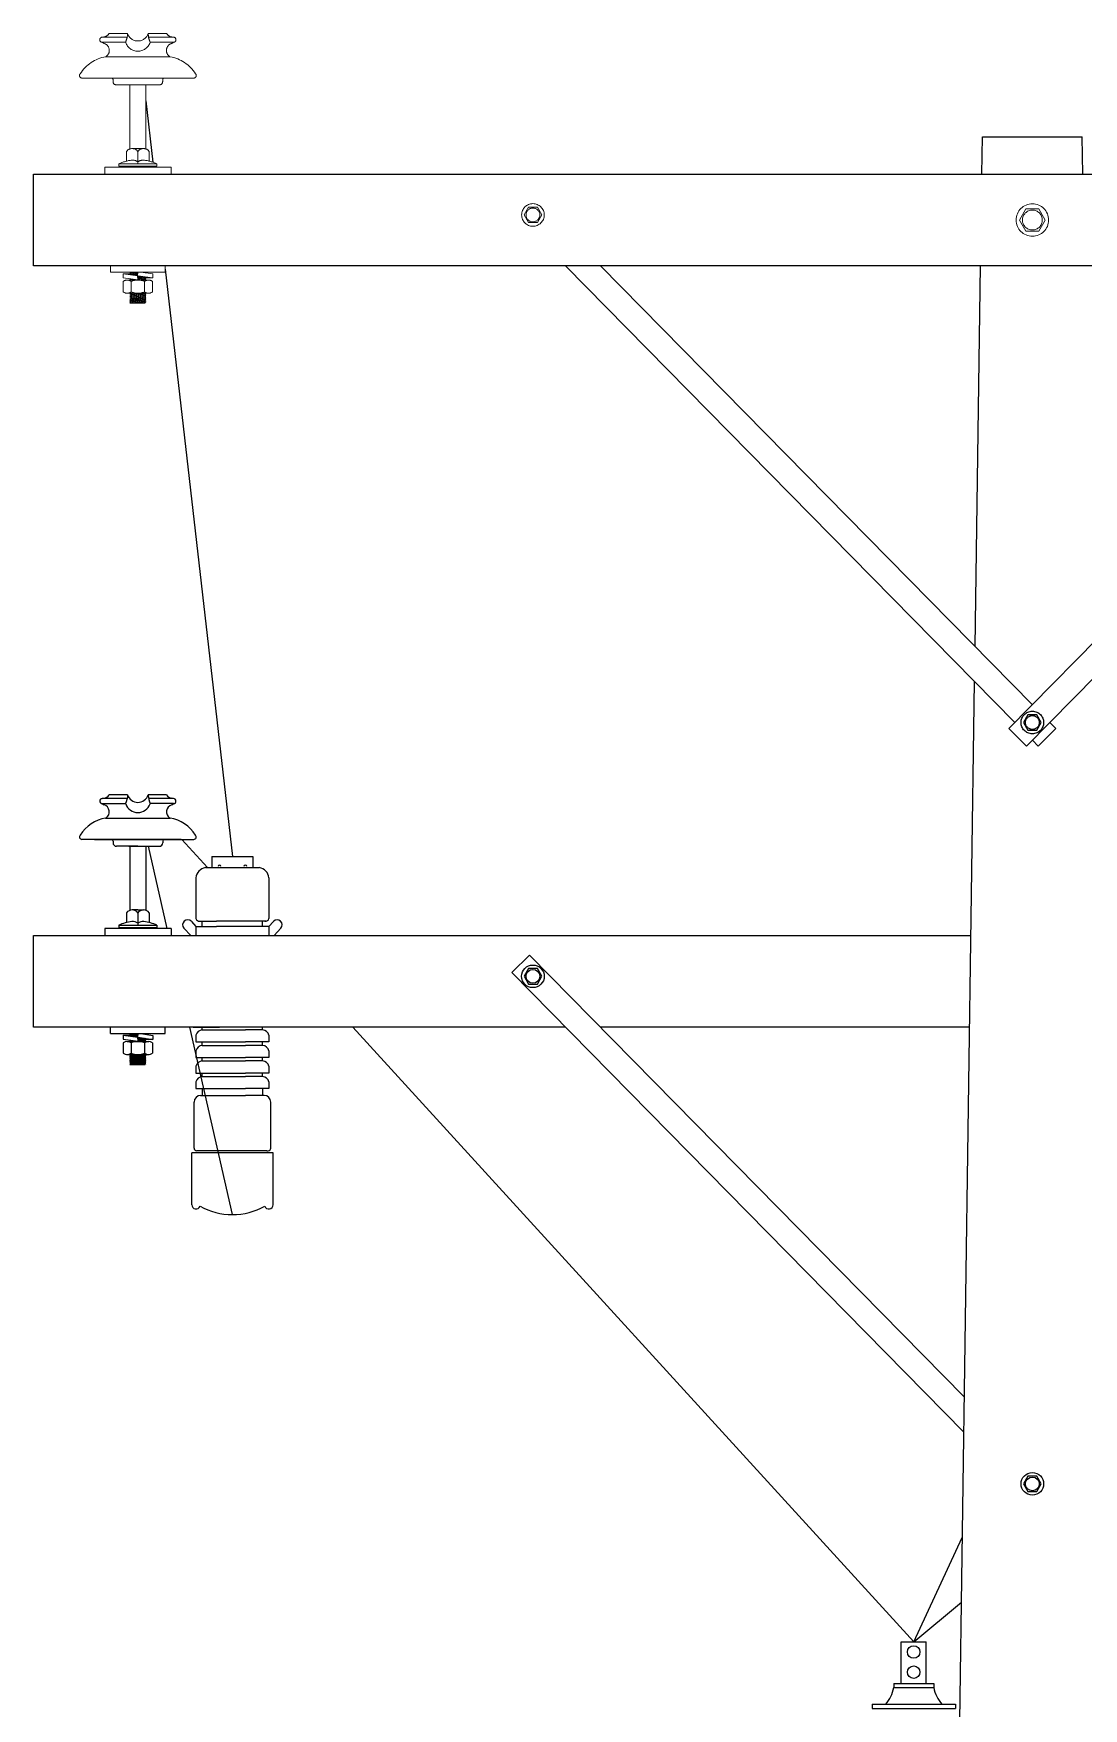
# Model space of a CAD drawing. Header units: millimetres. Extents: x 3057.5 to 3131.2, y 1715.9 to 1738.7.
# Drawn here: x 3120.4 to 3125.13, y 1731.18 to 1738.73 of the extents above; entities that cross this region are included whole.
import ezdxf

# ---------------------------------------------------------------- set-up
doc = ezdxf.new("R2010")
doc.units = ezdxf.units.MM
doc.linetypes.add('ACAD_ISO02W100', pattern=[15, 12, -3])

msp = doc.modelspace()

# ---------------------------------------------------------------- linework, layer by layer
at = {"color": 177, "linetype": 'ACAD_ISO02W100', "lineweight": 13, "ltscale": 0.13, "true_color": 0x293189}
for p, q in [((3120.8206, 1738.711), (3120.7084, 1738.711)), ((3120.8219, 1738.7279), (3120.7392, 1738.7279)), ((3120.9983, 1738.7279), (3120.9156, 1738.7279)), ((3120.9156, 1738.7279), (3120.9156, 1738.7254)), ((3121.0291, 1738.711), (3120.9169, 1738.711)), ((3121.0291, 1738.711), (3121.0218, 1738.7122)), ((3120.7078, 1738.6883), (3120.8127, 1738.6883)), ((3120.7093, 1738.6877), (3120.7163, 1738.6831)), ((3120.9247, 1738.6883), (3120.9236, 1738.6868)), ((3121.0297, 1738.6883), (3120.9247, 1738.6883)), ((3121.0211, 1738.6831), (3121.0282, 1738.6877)), ((3120.7236, 1738.6233), (3121.0139, 1738.6233)), ((3120.8687, 1738.527), (3120.6169, 1738.527)), ((3120.6735, 1738.527), (3120.8687, 1738.527)), ((3120.757, 1738.5195), (3120.757, 1738.5112)), ((3120.8687, 1738.4962), (3120.772, 1738.4962)), ((3120.8687, 1738.4962), (3120.772, 1738.4962)), ((3120.828, 1738.4962), (3120.9095, 1738.4962)), ((3120.828, 1738.4962), (3120.9095, 1738.4962)), ((3120.8322, 1738.4962), (3120.8322, 1738.2073)), ((3121.064, 1738.527), (3120.8687, 1738.527)), ((3120.8687, 1738.527), (3121.1206, 1738.527)), ((3120.8687, 1738.4962), (3120.9655, 1738.4962)), ((3120.8687, 1738.4962), (3120.9655, 1738.4962)), ((3120.9052, 1738.4962), (3120.9052, 1738.2073)), ((3120.9805, 1738.5195), (3120.9805, 1738.5112)), ((3125.126, 1738.0936), (3125.1236, 1738.2623)), ((3120.8177, 1738.1964), (3120.8177, 1738.1527)), ((3120.8687, 1738.2093), (3120.8432, 1738.2093)), ((3120.8687, 1738.2093), (3120.8942, 1738.2093)), ((3120.8687, 1738.1964), (3120.8687, 1738.14)), ((3120.9198, 1738.1964), (3120.9198, 1738.1527)), ((3120.7194, 1738.1251), (3120.7194, 1738.0955)), ((3121.0181, 1738.1251), (3120.7194, 1738.1251)), ((3120.783, 1738.14), (3120.9545, 1738.14)), ((3120.783, 1738.14), (3120.783, 1738.1293)), ((3120.783, 1738.1293), (3120.9545, 1738.1293)), ((3120.8322, 1738.1293), (3120.8322, 1738.1251)), ((3120.9052, 1738.1293), (3120.9052, 1738.1251)), ((3120.9545, 1738.14), (3120.9545, 1738.1293)), ((3121.0181, 1738.1251), (3121.0181, 1738.0955)), ((3122.6286, 1737.9447), (3122.6086, 1737.9101)), ((3122.6086, 1737.9101), (3122.6286, 1737.8754)), ((3122.6686, 1737.9447), (3122.6286, 1737.9447)), ((3122.6286, 1737.8754), (3122.6686, 1737.8754)), ((3122.6886, 1737.9101), (3122.6686, 1737.9447)), ((3122.6686, 1737.8754), (3122.6886, 1737.9101)), ((3124.841, 1737.8873), (3124.8698, 1737.9372)), ((3124.8698, 1737.8374), (3124.841, 1737.8873)), ((3124.8698, 1737.9372), (3124.9274, 1737.9372)), ((3124.9274, 1737.9372), (3124.9562, 1737.8873)), ((3124.9562, 1737.8873), (3124.9274, 1737.8374)), ((3124.9274, 1737.8374), (3124.8698, 1737.8374)), ((3120.7454, 1737.6518), (3120.7454, 1737.6811)), ((3120.7454, 1737.6518), (3120.9921, 1737.6518)), ((3120.8322, 1737.6477), (3120.8615, 1737.6518)), ((3120.8322, 1737.6477), (3120.838, 1737.6514)), ((3120.838, 1737.6456), (3120.8322, 1737.6477)), ((3120.838, 1737.6514), (3120.8369, 1737.6518)), ((3120.838, 1737.6514), (3120.8408, 1737.6518)), ((3120.838, 1737.6456), (3120.8685, 1737.6499)), ((3120.8686, 1737.6518), (3120.8677, 1737.636)), ((3120.8817, 1737.6518), (3120.9355, 1737.644)), ((3120.8921, 1737.6503), (3120.9028, 1737.6518)), ((3120.9005, 1737.6491), (3120.9047, 1737.6518)), ((3120.9921, 1737.6518), (3120.9921, 1737.6811)), ((3120.802, 1737.6452), (3120.837, 1737.6452)), ((3120.802, 1737.6452), (3120.802, 1737.6273)), ((3120.802, 1737.6452), (3120.8687, 1737.6354)), ((3120.802, 1737.6273), (3120.8687, 1737.6175)), ((3120.8025, 1737.6101), (3120.8025, 1737.5638)), ((3120.82, 1737.6166), (3120.9174, 1737.6166)), ((3120.8322, 1737.6418), (3120.8683, 1737.6469)), ((3120.8322, 1737.6418), (3120.838, 1737.6456)), ((3120.838, 1737.6397), (3120.8322, 1737.6418)), ((3120.8322, 1737.6184), (3120.838, 1737.6221)), ((3120.8322, 1737.6184), (3120.8477, 1737.6206)), ((3120.838, 1737.6163), (3120.8322, 1737.6188)), ((3120.838, 1737.6163), (3120.8322, 1737.6184)), ((3120.8357, 1737.6166), (3120.8322, 1737.6179)), ((3120.8329, 1737.6185), (3120.8349, 1737.6188)), ((3120.8357, 1737.6166), (3120.9049, 1737.6166)), ((3120.838, 1737.6397), (3120.8681, 1737.644)), ((3120.838, 1737.6163), (3120.8579, 1737.6191)), ((3120.838, 1737.6163), (3120.8556, 1737.6188)), ((3120.8387, 1737.6101), (3120.8387, 1737.5638)), ((3120.8489, 1737.6383), (3120.868, 1737.641)), ((3120.8591, 1737.6368), (3120.8678, 1737.6381)), ((3120.8609, 1737.6166), (3120.9052, 1737.6229)), ((3120.8677, 1737.636), (3120.9355, 1737.6261)), ((3120.8677, 1737.636), (3120.8687, 1737.6175)), ((3120.8677, 1737.6351), (3120.8706, 1737.6355)), ((3120.8679, 1737.6322), (3120.8808, 1737.6341)), ((3120.8681, 1737.6293), (3120.8909, 1737.6326)), ((3120.8682, 1737.6264), (3120.8995, 1737.6308)), ((3120.8684, 1737.6235), (3120.9052, 1737.6287)), ((3120.8686, 1737.6206), (3120.8995, 1737.625)), ((3120.8853, 1737.6166), (3120.8995, 1737.6191)), ((3120.8987, 1737.6101), (3120.8987, 1737.5638)), ((3120.9001, 1737.6312), (3120.8995, 1737.6308)), ((3120.8995, 1737.6308), (3120.9052, 1737.6287)), ((3120.9052, 1737.6287), (3120.8995, 1737.625)), ((3120.8995, 1737.625), (3120.9052, 1737.6229)), ((3120.8995, 1737.6191), (3120.9052, 1737.6229)), ((3120.9052, 1737.617), (3120.8995, 1737.6191)), ((3120.9052, 1737.617), (3120.9004, 1737.6188)), ((3120.9355, 1737.6261), (3120.9011, 1737.6261)), ((3120.9022, 1737.6166), (3120.9052, 1737.617)), ((3120.935, 1737.6101), (3120.935, 1737.5638)), ((3120.9355, 1737.644), (3120.9355, 1737.6261)), ((3120.8176, 1737.5575), (3120.9199, 1737.5575)), ((3120.8322, 1737.5481), (3120.8982, 1737.5575)), ((3120.8322, 1737.554), (3120.8376, 1737.5575)), ((3120.8322, 1737.554), (3120.8569, 1737.5575)), ((3120.8322, 1737.554), (3120.8569, 1737.5575)), ((3120.838, 1737.5519), (3120.8322, 1737.554)), ((3120.8322, 1737.5423), (3120.9052, 1737.5526)), ((3120.8322, 1737.5481), (3120.838, 1737.5519)), ((3120.838, 1737.546), (3120.8322, 1737.5481)), ((3120.8322, 1737.5364), (3120.9052, 1737.5468)), ((3120.8322, 1737.5423), (3120.838, 1737.546)), ((3120.838, 1737.5402), (3120.8322, 1737.5423)), ((3120.8322, 1737.5306), (3120.9052, 1737.5409)), ((3120.8322, 1737.5364), (3120.838, 1737.5402)), ((3120.8322, 1737.5364), (3120.838, 1737.5343)), ((3120.8322, 1737.5247), (3120.9052, 1737.5351)), ((3120.8322, 1737.5306), (3120.838, 1737.5343)), ((3120.838, 1737.5285), (3120.8322, 1737.5306)), ((3120.8322, 1737.5189), (3120.9052, 1737.5292)), ((3120.8322, 1737.5247), (3120.838, 1737.5285)), ((3120.8322, 1737.5247), (3120.838, 1737.5285)), ((3120.838, 1737.5226), (3120.8322, 1737.5247)), ((3120.8322, 1737.513), (3120.9052, 1737.5234)), ((3120.8322, 1737.5189), (3120.838, 1737.5226)), ((3120.838, 1737.5168), (3120.8322, 1737.5189)), ((3120.8322, 1737.513), (3120.838, 1737.5168)), ((3120.8322, 1737.513), (3120.9015, 1737.513)), ((3120.838, 1737.5519), (3120.8776, 1737.5575)), ((3120.838, 1737.546), (3120.8995, 1737.5547)), ((3120.838, 1737.5402), (3120.8995, 1737.5489)), ((3120.838, 1737.5343), (3120.8995, 1737.543)), ((3120.838, 1737.5285), (3120.8995, 1737.5372)), ((3120.838, 1737.5226), (3120.8995, 1737.5313)), ((3120.838, 1737.5168), (3120.8995, 1737.5255)), ((3120.8529, 1737.513), (3120.8995, 1737.5196)), ((3120.8736, 1737.513), (3120.9052, 1737.5175)), ((3120.8861, 1737.5529), (3120.8995, 1737.5547)), ((3120.8942, 1737.513), (3120.8995, 1737.5138)), ((3120.9037, 1737.5575), (3120.8995, 1737.5547)), ((3120.8995, 1737.5547), (3120.9037, 1737.5575)), ((3120.8995, 1737.5547), (3120.9046, 1737.5529)), ((3120.9052, 1737.5526), (3120.8995, 1737.5547)), ((3120.8995, 1737.5489), (3120.9052, 1737.5526)), ((3120.9052, 1737.5468), (3120.8995, 1737.5489)), ((3120.8995, 1737.543), (3120.9052, 1737.5468)), ((3120.9052, 1737.5409), (3120.8995, 1737.543)), ((3120.8995, 1737.5372), (3120.9052, 1737.5409)), ((3120.9052, 1737.5351), (3120.8995, 1737.5372)), ((3120.8995, 1737.5313), (3120.9052, 1737.5351)), ((3120.8995, 1737.5313), (3120.9052, 1737.5292)), ((3120.8995, 1737.5255), (3120.9052, 1737.5292)), ((3120.9052, 1737.5234), (3120.8995, 1737.5255)), ((3120.8995, 1737.5196), (3120.9052, 1737.5234)), ((3120.9052, 1737.5175), (3120.8995, 1737.5196)), ((3120.8995, 1737.5138), (3120.9052, 1737.5175)), ((3120.9015, 1737.513), (3120.8995, 1737.5138))]:
    msp.add_line(p, q, dxfattribs=at)
at = {"color": 177, "linetype": 'Continuous', "ltscale": 0.13, "true_color": 0x293189}
for p, q in [((3120.9052, 1738.4244), (3120.9369, 1738.1474)), ((3120.9921, 1737.6652), (3121.2947, 1735.019)), ((3121.1817, 1734.9691), (3121.0662, 1735.0958)), ((3121.0011, 1734.6939), (3120.9166, 1735.0649)), ((3121.1306, 1734.704), (3121.1306, 1734.6623)), ((3121.1591, 1734.704), (3121.1591, 1734.7274)), ((3121.4303, 1734.704), (3121.4303, 1734.7274)), ((3121.4588, 1734.704), (3121.4588, 1734.6623)), ((3122.6336, 1734.5743), (3122.5534, 1734.4954)), ((3121.2947, 1733.4047), (3121.1022, 1734.2498)), ((3124.3642, 1731.4794), (3121.8377, 1734.2498)), ((3124.3642, 1731.4794), (3124.583, 1731.9494)), ((3124.3642, 1731.4794), (3124.5788, 1731.6579))]:
    msp.add_line(p, q, dxfattribs=at)
at = {"color": 177, "linetype": 'ACAD_ISO02W100', "true_color": 0x293189}
for p, q in [((3124.6712, 1738.0936), (3124.6736, 1738.2623)), ((3124.6712, 1738.0936), (3124.6736, 1738.2623)), ((3124.6736, 1738.2623), (3125.1236, 1738.2623)), ((3124.6736, 1738.2623), (3125.1236, 1738.2623)), ((3125.126, 1738.0936), (3125.1236, 1738.2623)), ((3120.3986, 1737.6811), (3120.3986, 1738.0936)), ((3124.6406, 1735.9651), (3124.6652, 1737.6811)), ((3124.4813, 1724.859), (3124.6384, 1735.8069)), ((3124.8786, 1735.6572), (3124.8586, 1735.6226)), ((3124.8586, 1735.6226), (3124.8786, 1735.5879)), ((3124.9186, 1735.6572), (3124.8786, 1735.6572)), ((3124.9386, 1735.6226), (3124.9186, 1735.6572)), ((3124.9186, 1735.5879), (3124.9386, 1735.6226)), ((3124.8786, 1735.5879), (3124.9186, 1735.5879))]:
    msp.add_line(p, q, dxfattribs=at)
at = {"color": 177, "linetype": 'Continuous', "true_color": 0x293189}
for p, q in [((3120.7078, 1735.2571), (3120.8127, 1735.2571)), ((3120.8206, 1735.2798), (3120.7084, 1735.2798)), ((3120.7093, 1735.2565), (3120.7163, 1735.2518)), ((3120.8219, 1735.2966), (3120.7392, 1735.2966)), ((3120.9983, 1735.2966), (3120.9156, 1735.2966)), ((3120.9156, 1735.2966), (3120.9156, 1735.2942)), ((3121.0291, 1735.2798), (3120.9169, 1735.2798)), ((3120.9247, 1735.2571), (3120.9236, 1735.2556)), ((3121.0297, 1735.2571), (3120.9247, 1735.2571)), ((3121.0211, 1735.2518), (3121.0282, 1735.2565)), ((3121.0291, 1735.2798), (3121.0218, 1735.281)), ((3120.7236, 1735.1921), (3121.0139, 1735.1921)), ((3120.8687, 1735.0958), (3120.6169, 1735.0958)), ((3120.6735, 1735.0958), (3120.8687, 1735.0958)), ((3120.757, 1735.0883), (3120.757, 1735.0799)), ((3121.064, 1735.0958), (3120.8687, 1735.0958)), ((3120.8687, 1735.0958), (3121.1206, 1735.0958)), ((3120.9805, 1735.0883), (3120.9805, 1735.0799)), ((3120.8687, 1735.0649), (3120.772, 1735.0649)), ((3120.8687, 1735.0649), (3120.772, 1735.0649)), ((3120.828, 1735.0649), (3120.9095, 1735.0649)), ((3120.828, 1735.0649), (3120.9095, 1735.0649)), ((3120.8322, 1735.0649), (3120.8322, 1734.7761)), ((3120.8687, 1735.0649), (3120.9655, 1735.0649)), ((3120.8687, 1735.0649), (3120.9655, 1735.0649)), ((3120.9052, 1735.0649), (3120.9052, 1734.7761)), ((3120.783, 1734.7088), (3120.9545, 1734.7088)), ((3120.783, 1734.7088), (3120.783, 1734.6981)), ((3120.8177, 1734.7651), (3120.8177, 1734.7214)), ((3120.8687, 1734.778), (3120.8432, 1734.778)), ((3120.8687, 1734.778), (3120.8942, 1734.778)), ((3120.8687, 1734.7651), (3120.8687, 1734.7088)), ((3120.9198, 1734.7651), (3120.9198, 1734.7214)), ((3120.9545, 1734.7088), (3120.9545, 1734.6981)), ((3120.3986, 1734.2498), (3120.3986, 1734.6623)), ((3120.7194, 1734.6939), (3120.7194, 1734.6642)), ((3121.0181, 1734.6939), (3120.7194, 1734.6939)), ((3120.783, 1734.6981), (3120.9545, 1734.6981)), ((3120.8322, 1734.6981), (3120.8322, 1734.6939)), ((3120.9052, 1734.6981), (3120.9052, 1734.6939)), ((3121.0181, 1734.6939), (3121.0181, 1734.6642)), ((3122.6286, 1734.5135), (3122.6086, 1734.4788)), ((3122.6086, 1734.4788), (3122.6286, 1734.4442)), ((3122.6686, 1734.5135), (3122.6286, 1734.5135)), ((3122.6886, 1734.4788), (3122.6686, 1734.5135)), ((3122.6686, 1734.4442), (3122.6886, 1734.4788)), ((3122.6286, 1734.4442), (3122.6686, 1734.4442)), ((3120.7454, 1734.2206), (3120.7454, 1734.2498)), ((3120.7454, 1734.2206), (3120.9921, 1734.2206)), ((3120.802, 1734.2139), (3120.837, 1734.2139)), ((3120.802, 1734.2139), (3120.802, 1734.196)), ((3120.802, 1734.2139), (3120.8687, 1734.2042)), ((3120.802, 1734.196), (3120.8687, 1734.1863)), ((3120.8025, 1734.1789), (3120.8025, 1734.1326)), ((3120.82, 1734.1854), (3120.9174, 1734.1854)), ((3120.8322, 1734.2164), (3120.8615, 1734.2206)), ((3120.8322, 1734.2164), (3120.838, 1734.2202)), ((3120.838, 1734.2143), (3120.8322, 1734.2164)), ((3120.8322, 1734.2106), (3120.8683, 1734.2157)), ((3120.8322, 1734.2106), (3120.838, 1734.2143)), ((3120.838, 1734.2085), (3120.8322, 1734.2106)), ((3120.8322, 1734.1871), (3120.838, 1734.1909)), ((3120.8322, 1734.1871), (3120.8477, 1734.1893)), ((3120.838, 1734.185), (3120.8322, 1734.1875)), ((3120.838, 1734.185), (3120.8322, 1734.1871)), ((3120.8357, 1734.1854), (3120.8322, 1734.1866)), ((3120.8329, 1734.1872), (3120.8349, 1734.1875)), ((3120.8357, 1734.1854), (3120.9049, 1734.1854)), ((3120.838, 1734.2202), (3120.8369, 1734.2206)), ((3120.838, 1734.2202), (3120.8408, 1734.2206)), ((3120.838, 1734.2143), (3120.8685, 1734.2186)), ((3120.838, 1734.2085), (3120.8681, 1734.2127)), ((3120.838, 1734.185), (3120.8579, 1734.1879)), ((3120.838, 1734.185), (3120.8556, 1734.1875)), ((3120.8387, 1734.1789), (3120.8387, 1734.1326)), ((3120.8489, 1734.2071), (3120.868, 1734.2098)), ((3120.8591, 1734.2056), (3120.8678, 1734.2068)), ((3120.8609, 1734.1854), (3120.9052, 1734.1916)), ((3120.8686, 1734.2206), (3120.8677, 1734.2047)), ((3120.8677, 1734.2047), (3120.9355, 1734.1948)), ((3120.8677, 1734.2047), (3120.8687, 1734.1863)), ((3120.8677, 1734.2039), (3120.8706, 1734.2043)), ((3120.8679, 1734.201), (3120.8808, 1734.2028)), ((3120.8681, 1734.1981), (3120.8909, 1734.2013)), ((3120.8682, 1734.1952), (3120.8995, 1734.1996)), ((3120.8684, 1734.1923), (3120.9052, 1734.1975)), ((3120.8686, 1734.1894), (3120.8995, 1734.1937)), ((3120.8817, 1734.2206), (3120.9355, 1734.2127)), ((3120.8853, 1734.1854), (3120.8995, 1734.1879)), ((3120.8921, 1734.219), (3120.9028, 1734.2206)), ((3120.8987, 1734.1789), (3120.8987, 1734.1326)), ((3120.9001, 1734.2), (3120.8995, 1734.1996)), ((3120.8995, 1734.1996), (3120.9052, 1734.1975)), ((3120.9052, 1734.1975), (3120.8995, 1734.1937)), ((3120.8995, 1734.1937), (3120.9052, 1734.1916)), ((3120.8995, 1734.1879), (3120.9052, 1734.1916)), ((3120.9052, 1734.1858), (3120.8995, 1734.1879)), ((3120.9052, 1734.1858), (3120.9004, 1734.1875)), ((3120.9005, 1734.2178), (3120.9047, 1734.2206)), ((3120.9355, 1734.1948), (3120.9011, 1734.1948)), ((3120.9022, 1734.1854), (3120.9052, 1734.1858)), ((3120.935, 1734.1789), (3120.935, 1734.1326)), ((3120.9355, 1734.2127), (3120.9355, 1734.1948)), ((3120.9921, 1734.2206), (3120.9921, 1734.2498)), ((3120.8176, 1734.1262), (3120.9199, 1734.1262)), ((3120.8322, 1734.1169), (3120.8982, 1734.1262)), ((3120.8322, 1734.1228), (3120.8376, 1734.1262)), ((3120.8322, 1734.1228), (3120.8569, 1734.1262)), ((3120.8322, 1734.1228), (3120.8569, 1734.1262)), ((3120.838, 1734.1206), (3120.8322, 1734.1228)), ((3120.8322, 1734.111), (3120.9052, 1734.1214)), ((3120.8322, 1734.1169), (3120.838, 1734.1206)), ((3120.838, 1734.1148), (3120.8322, 1734.1169)), ((3120.8322, 1734.1052), (3120.9052, 1734.1155)), ((3120.8322, 1734.111), (3120.838, 1734.1148)), ((3120.838, 1734.1089), (3120.8322, 1734.111)), ((3120.8322, 1734.0993), (3120.9052, 1734.1097)), ((3120.8322, 1734.1052), (3120.838, 1734.1089)), ((3120.8322, 1734.1052), (3120.838, 1734.1031)), ((3120.8322, 1734.0935), (3120.9052, 1734.1038)), ((3120.8322, 1734.0993), (3120.838, 1734.1031)), ((3120.838, 1734.1206), (3120.8776, 1734.1262)), ((3120.838, 1734.1148), (3120.8995, 1734.1235)), ((3120.838, 1734.1089), (3120.8995, 1734.1176)), ((3120.838, 1734.1031), (3120.8995, 1734.1118)), ((3120.838, 1734.0972), (3120.8995, 1734.1059)), ((3120.838, 1734.0914), (3120.8995, 1734.1001)), ((3120.8861, 1734.1216), (3120.8995, 1734.1235)), ((3120.9037, 1734.1262), (3120.8995, 1734.1235)), ((3120.8995, 1734.1235), (3120.9037, 1734.1262)), ((3120.8995, 1734.1235), (3120.9046, 1734.1216)), ((3120.9052, 1734.1214), (3120.8995, 1734.1235)), ((3120.8995, 1734.1176), (3120.9052, 1734.1214)), ((3120.9052, 1734.1155), (3120.8995, 1734.1176)), ((3120.8995, 1734.1118), (3120.9052, 1734.1155)), ((3120.9052, 1734.1097), (3120.8995, 1734.1118)), ((3120.8995, 1734.1059), (3120.9052, 1734.1097)), ((3120.9052, 1734.1038), (3120.8995, 1734.1059)), ((3120.8995, 1734.1001), (3120.9052, 1734.1038)), ((3120.8995, 1734.1001), (3120.9052, 1734.098)), ((3120.838, 1734.0972), (3120.8322, 1734.0993)), ((3120.8322, 1734.0876), (3120.9052, 1734.098)), ((3120.8322, 1734.0935), (3120.838, 1734.0972)), ((3120.8322, 1734.0935), (3120.838, 1734.0972)), ((3120.838, 1734.0914), (3120.8322, 1734.0935)), ((3120.8322, 1734.0818), (3120.9052, 1734.0921)), ((3120.8322, 1734.0876), (3120.838, 1734.0914)), ((3120.838, 1734.0855), (3120.8322, 1734.0876)), ((3120.8322, 1734.0818), (3120.838, 1734.0855)), ((3120.8322, 1734.0818), (3120.9015, 1734.0818)), ((3120.838, 1734.0855), (3120.8995, 1734.0942)), ((3120.8529, 1734.0818), (3120.8995, 1734.0884)), ((3120.8736, 1734.0818), (3120.9052, 1734.0863)), ((3120.8942, 1734.0818), (3120.8995, 1734.0825)), ((3120.8995, 1734.0942), (3120.9052, 1734.098)), ((3120.9052, 1734.0921), (3120.8995, 1734.0942)), ((3120.8995, 1734.0884), (3120.9052, 1734.0921)), ((3120.9052, 1734.0863), (3120.8995, 1734.0884)), ((3120.8995, 1734.0825), (3120.9052, 1734.0863)), ((3120.9015, 1734.0818), (3120.8995, 1734.0825)), ((3124.8786, 1732.226), (3124.8586, 1732.1913)), ((3124.9186, 1732.226), (3124.8786, 1732.226)), ((3124.9386, 1732.1913), (3124.9186, 1732.226)), ((3124.8586, 1732.1913), (3124.8786, 1732.1567)), ((3124.8786, 1732.1567), (3124.9186, 1732.1567)), ((3124.9186, 1732.1567), (3124.9386, 1732.1913)), ((3124.308, 1731.2919), (3124.308, 1731.4794)), ((3124.308, 1731.4794), (3124.4205, 1731.4794)), ((3124.4205, 1731.2919), (3124.4205, 1731.4794)), ((3124.2742, 1731.2919), (3124.2742, 1731.2732)), ((3124.2742, 1731.2919), (3124.4542, 1731.2919)), ((3124.2742, 1731.2732), (3124.4542, 1731.2732)), ((3124.4542, 1731.2919), (3124.4542, 1731.2732)), ((3124.1767, 1731.1982), (3124.5517, 1731.1982)), ((3124.1767, 1731.1982), (3124.1767, 1731.1794)), ((3124.1767, 1731.1794), (3124.5517, 1731.1794)), ((3124.5517, 1731.1982), (3124.5517, 1731.1794))]:
    msp.add_line(p, q, dxfattribs=at)
at = {"color": 177, "true_color": 0x293189}
for p, q in [((3121.2026, 1735.019), (3121.2026, 1734.9691)), ((3121.2026, 1735.019), (3121.3868, 1735.019)), ((3121.3868, 1735.019), (3121.3868, 1734.9691)), ((3121.1732, 1734.9691), (3121.2026, 1734.9691)), ((3121.2026, 1734.9691), (3121.4162, 1734.9691)), ((3121.1301, 1734.9228), (3121.1301, 1734.739)), ((3121.4593, 1734.9228), (3121.4593, 1734.739)), ((3121.1097, 1734.7264), (3121.1306, 1734.704)), ((3121.1306, 1734.704), (3121.2224, 1734.704)), ((3121.1434, 1734.7274), (3121.2224, 1734.7274)), ((3121.446, 1734.7274), (3121.2224, 1734.7274)), ((3121.4588, 1734.704), (3121.2224, 1734.704)), ((3121.4796, 1734.7264), (3121.4588, 1734.704)), ((3121.0762, 1734.6953), (3121.1069, 1734.6623)), ((3121.5131, 1734.6953), (3121.4824, 1734.6623)), ((3121.1185, 1734.2498), (3121.2364, 1734.2498)), ((3121.1301, 1734.2135), (3121.1301, 1734.1831)), ((3121.1301, 1734.1831), (3121.353, 1734.1831)), ((3121.1591, 1734.2379), (3121.1591, 1734.2498)), ((3121.1591, 1734.2379), (3121.353, 1734.2379)), ((3121.1591, 1734.1677), (3121.1591, 1734.1831)), ((3121.4709, 1734.2498), (3121.353, 1734.2498)), ((3121.4303, 1734.2379), (3121.353, 1734.2379)), ((3121.4593, 1734.1831), (3121.353, 1734.1831)), ((3121.4303, 1734.2379), (3121.4303, 1734.2498)), ((3121.4303, 1734.1677), (3121.4303, 1734.1831)), ((3121.4593, 1734.2135), (3121.4593, 1734.1831)), ((3121.1301, 1734.1434), (3121.1301, 1734.113)), ((3121.1301, 1734.113), (3121.353, 1734.113)), ((3121.1591, 1734.1677), (3121.353, 1734.1677)), ((3121.1591, 1734.0976), (3121.1591, 1734.113)), ((3121.4303, 1734.1677), (3121.353, 1734.1677)), ((3121.4593, 1734.113), (3121.353, 1734.113)), ((3121.4303, 1734.0976), (3121.4303, 1734.113)), ((3121.4593, 1734.1434), (3121.4593, 1734.113)), ((3121.1301, 1734.0733), (3121.1301, 1734.0428)), ((3121.1301, 1734.0428), (3121.353, 1734.0428)), ((3121.1591, 1734.0976), (3121.353, 1734.0976)), ((3121.1591, 1734.0274), (3121.1591, 1734.0428)), ((3121.1591, 1734.0274), (3121.353, 1734.0274)), ((3121.4303, 1734.0976), (3121.353, 1734.0976)), ((3121.4593, 1734.0428), (3121.353, 1734.0428)), ((3121.4303, 1734.0274), (3121.353, 1734.0274)), ((3121.4303, 1734.0274), (3121.4303, 1734.0428)), ((3121.4593, 1734.0733), (3121.4593, 1734.0428)), ((3121.1301, 1734.0031), (3121.1301, 1733.9727)), ((3121.1301, 1733.9727), (3121.353, 1733.9727)), ((3121.1591, 1733.9727), (3121.1591, 1733.9424)), ((3121.4593, 1733.9727), (3121.353, 1733.9727)), ((3121.4303, 1733.9727), (3121.4303, 1733.9424)), ((3121.4593, 1734.0031), (3121.4593, 1733.9727)), ((3121.1218, 1733.705), (3121.1218, 1733.9121)), ((3121.1512, 1733.9424), (3121.353, 1733.9424)), ((3121.4382, 1733.9424), (3121.353, 1733.9424)), ((3121.4675, 1733.705), (3121.4675, 1733.9121)), ((3121.4779, 1733.6838), (3121.1115, 1733.6838)), ((3121.1115, 1733.4495), (3121.1115, 1733.6838)), ((3121.4492, 1733.6924), (3121.134, 1733.6924)), ((3121.3823, 1733.6924), (3121.3716, 1733.6924)), ((3121.4492, 1733.6924), (3121.4553, 1733.6924)), ((3121.4779, 1733.4495), (3121.4779, 1733.6838))]:
    msp.add_line(p, q, dxfattribs=at)
at = {"color": 177, "linetype": 'ACAD_ISO02W100', "lineweight": 13, "ltscale": 0.13, "true_color": 0x293189}
for points in [[(3120.7084, 1738.711), (3120.7157, 1738.7122, 0.212656), (3120.7392, 1738.7279, -0.508971)], [(3120.8219, 1738.7279), (3120.8219, 1738.7254, -0.121037), (3120.8127, 1738.6883), (3120.8139, 1738.6868)]]:
    msp.add_lwpolyline(points, format="xyb", dxfattribs=at)
at = {"color": 177, "linetype": 'ACAD_ISO02W100', "true_color": 0x293189}
for points in [[(3120.3986, 1738.0936), (3129.3986, 1738.0936)], [(3129.3986, 1737.6811), (3120.3986, 1737.6811)], [(3124.8197, 1735.6226), (3122.795, 1737.6811)], [(3122.9528, 1737.6811), (3124.8986, 1735.7028)], [(3126.8444, 1737.6811), (3124.7927, 1735.5952), (3124.8729, 1735.5163), (3127.0022, 1737.6811)], [(3124.9775, 1735.6226), (3125.0044, 1735.5952), (3124.9242, 1735.5163), (3124.8986, 1735.5424)]]:
    msp.add_lwpolyline(points, dxfattribs=at)
at = {"color": 177, "linetype": 'Continuous', "true_color": 0x293189}
for points in [[(3120.7084, 1735.2798), (3120.7157, 1735.281, 0.212656), (3120.7392, 1735.2966, -0.508971)], [(3120.8219, 1735.2966), (3120.8219, 1735.2942, -0.121037), (3120.8127, 1735.2571), (3120.8139, 1735.2556)]]:
    msp.add_lwpolyline(points, format="xyb", dxfattribs=at)
for points in [[(3120.3986, 1734.6623), (3124.6219, 1734.6623)], [(3122.6336, 1734.5743), (3124.5921, 1732.5831)], [(3124.5898, 1732.425), (3122.5534, 1734.4954)], [(3122.795, 1734.2498), (3120.3986, 1734.2498)], [(3124.616, 1734.2498), (3122.9528, 1734.2498)]]:
    msp.add_lwpolyline(points, dxfattribs=at)
at = {"color": 177, "linetype": 'ACAD_ISO02W100', "lineweight": 13, "ltscale": 0.13, "true_color": 0x293189}
for centre, radius in [((3122.6486, 1737.9101), 0.0509), ((3124.8986, 1737.8873), 0.0733), ((3122.6486, 1737.9101), 0.0311), ((3124.8986, 1737.8873), 0.0448)]:
    msp.add_circle(centre, radius, dxfattribs=at)
at = {"color": 177, "linetype": 'ACAD_ISO02W100', "true_color": 0x293189}
for radius in [0.0509, 0.0311]:
    msp.add_circle((3124.8986, 1735.6226), radius, dxfattribs=at)
at = {"color": 177, "linetype": 'Continuous', "true_color": 0x293189}
for centre, radius in [((3122.6486, 1734.4788), 0.0509), ((3122.6486, 1734.4788), 0.0311), ((3124.8986, 1732.1913), 0.0509), ((3124.8986, 1732.1913), 0.0311), ((3124.3642, 1731.4339), 0.0281), ((3124.3642, 1731.3426), 0.0281)]:
    msp.add_circle(centre, radius, dxfattribs=at)
at = {"color": 177, "linetype": 'ACAD_ISO02W100', "lineweight": 13, "ltscale": 0.13, "true_color": 0x293189}
for centre, radius, start, end in [((3120.7084, 1738.6997), 0.0114, 90, 265.43753), ((3120.8687, 1738.7436), 0.0495, 198.57188, 341.42812), ((3120.9957, 1738.7254), 0.0801, 180, 207.60534), ((3121.0276, 1738.7464), 0.0347, 212.41496, 260.43672), ((3121.0291, 1738.6997), 0.0114, 274.56247, 90), ((3120.7072, 1738.6846), 0.00375, 56.48038, 85.43753), ((3120.7072, 1738.6516), 0.0328, 303.716, 73.81244), ((3120.8687, 1738.7064), 0.0583, 199.61811, 340.38189), ((3121.0305, 1738.6514), 0.033, 106.4557, 237.68827), ((3121.0303, 1738.6846), 0.00375, 94.56247, 123.51962), ((3120.7539, 1738.4546), 0.1714, 100.19031, 147.55944), ((3120.7227, 1738.6269), 0.00375, 284.34014, 316.3356), ((3120.9836, 1738.4546), 0.1714, 32.44056, 79.80969), ((3120.6169, 1738.5383), 0.0112, 132.75671, 270), ((3120.7495, 1738.5195), 0.0075, 0, 90), ((3120.772, 1738.5112), 0.015, 180, 270), ((3120.772, 1738.5112), 0.015, 180, 270), ((3120.9655, 1738.5112), 0.015, 270, 0), ((3120.9655, 1738.5112), 0.015, 270, 0), ((3120.988, 1738.5195), 0.0075, 90, 180), ((3121.1206, 1738.5383), 0.0112, 270, 47.24329), ((3120.8432, 1738.1776), 0.0317, 36.38047, 143.61953), ((3120.8942, 1738.1776), 0.0317, 36.38047, 143.61953), ((3120.8645, 1737.9701), 0.1885, 96.83888, 115.62723), ((3120.8438, 1738.1134), 0.0439, 55.29576, 92.21984), ((3120.8937, 1738.1134), 0.0439, 87.78016, 124.70424), ((3120.873, 1737.9701), 0.1885, 64.37277, 83.16112), ((3120.8206, 1737.5881), 0.0285, 50.55495, 129.44505), ((3120.8687, 1737.5441), 0.0725, 65.56738, 114.43262), ((3120.9169, 1737.5881), 0.0285, 50.55495, 129.44505), ((3120.8206, 1737.5859), 0.0285, 230.55495, 309.44505), ((3120.8687, 1737.6299), 0.0725, 245.56738, 294.43262), ((3120.9169, 1737.5859), 0.0285, 230.55495, 309.44505)]:
    msp.add_arc(centre, radius, start, end, dxfattribs=at)
at = {"color": 177, "linetype": 'Continuous', "true_color": 0x293189}
for centre, radius, start, end in [((3120.7084, 1735.2684), 0.0114, 90, 265.43753), ((3120.7072, 1735.2534), 0.00375, 56.48038, 85.43753), ((3120.7072, 1735.2203), 0.0328, 303.716, 73.81244), ((3120.8687, 1735.2751), 0.0583, 199.61811, 340.38189), ((3120.8687, 1735.3124), 0.0495, 198.57188, 341.42812), ((3120.9957, 1735.2942), 0.0801, 180, 207.60534), ((3121.0305, 1735.2202), 0.033, 106.4557, 237.68827), ((3121.0276, 1735.3152), 0.0347, 212.41496, 260.43672), ((3121.0303, 1735.2534), 0.00375, 94.56247, 123.51962), ((3121.0291, 1735.2684), 0.0114, 274.56247, 90), ((3120.7539, 1735.0234), 0.1714, 100.19031, 147.55944), ((3120.7227, 1735.1957), 0.00375, 284.34014, 316.3356), ((3120.9836, 1735.0234), 0.1714, 32.44056, 79.80969), ((3120.6169, 1735.107), 0.0112, 132.75671, 270), ((3120.7495, 1735.0883), 0.0075, 0, 90), ((3120.988, 1735.0883), 0.0075, 90, 180), ((3121.1206, 1735.107), 0.0112, 270, 47.24329), ((3120.772, 1735.0799), 0.015, 180, 270), ((3120.772, 1735.0799), 0.015, 180, 270), ((3120.9655, 1735.0799), 0.015, 270, 0), ((3120.9655, 1735.0799), 0.015, 270, 0), ((3120.8645, 1734.5388), 0.1885, 96.83888, 115.62723), ((3120.8432, 1734.7464), 0.0317, 36.38047, 143.61953), ((3120.8438, 1734.6821), 0.0439, 55.29576, 92.21984), ((3120.8942, 1734.7464), 0.0317, 36.38047, 143.61953), ((3120.8937, 1734.6821), 0.0439, 87.78016, 124.70424), ((3120.873, 1734.5388), 0.1885, 64.37277, 83.16112), ((3120.8206, 1734.1568), 0.0285, 50.55495, 129.44505), ((3120.8687, 1734.1128), 0.0725, 65.56738, 114.43262), ((3120.9169, 1734.1568), 0.0285, 50.55495, 129.44505), ((3120.8206, 1734.1546), 0.0285, 230.55495, 309.44505), ((3120.8687, 1734.1986), 0.0725, 245.56738, 294.43262), ((3120.9169, 1734.1546), 0.0285, 230.55495, 309.44505), ((3124.1098, 1731.3068), 0.1679, 319.66312, 348.43415), ((3124.6187, 1731.3068), 0.1679, 191.56585, 220.33688)]:
    msp.add_arc(centre, radius, start, end, dxfattribs=at)
at = {"color": 177, "true_color": 0x293189}
for centre, radius, start, end in [((3121.1833, 1734.9165), 0.0536, 100.88938, 173.19415), ((3121.2365, 1734.9735), 0.00651, 0, 180), ((3121.3528, 1734.9735), 0.00651, 0, 180), ((3121.4061, 1734.9165), 0.0536, 6.80585, 79.11062), ((3121.093, 1734.7109), 0.0229, 42.91571, 222.91571), ((3121.1457, 1734.7435), 0.0163, 196.13178, 278.2753), ((3121.4437, 1734.7435), 0.0163, 261.7247, 343.86822), ((3121.4964, 1734.7109), 0.0229, 317.08429, 137.08429), ((3121.1624, 1734.2044), 0.0336, 95.71039, 164.19095), ((3121.4269, 1734.2044), 0.0336, 15.80905, 84.28961), ((3121.1624, 1734.1342), 0.0336, 95.71039, 164.19095), ((3121.4269, 1734.1342), 0.0336, 15.80905, 84.28961), ((3121.1624, 1734.0641), 0.0336, 95.71039, 164.19095), ((3121.1624, 1733.9939), 0.0336, 95.71039, 164.19095), ((3121.4269, 1734.0641), 0.0336, 15.80905, 84.28961), ((3121.4269, 1733.9939), 0.0336, 15.80905, 84.28961), ((3121.1533, 1733.911), 0.0315, 93.85514, 178.04205), ((3121.4361, 1733.911), 0.0315, 1.95795, 86.14486), ((3121.1345, 1733.7051), 0.0127, 180.14889, 268.01608), ((3121.4549, 1733.7051), 0.0127, 271.98392, 359.85111), ((3121.1308, 1733.4495), 0.0193, 180, 339.97144), ((3121.2961, 1733.7077), 0.3029, 240.91909, 269.72633), ((3121.2932, 1733.7077), 0.3029, 270.27367, 299.08091), ((3121.4586, 1733.4495), 0.0193, 200.02856, 0)]:
    msp.add_arc(centre, radius, start, end, dxfattribs=at)

doc.saveas('drawing.dxf')
